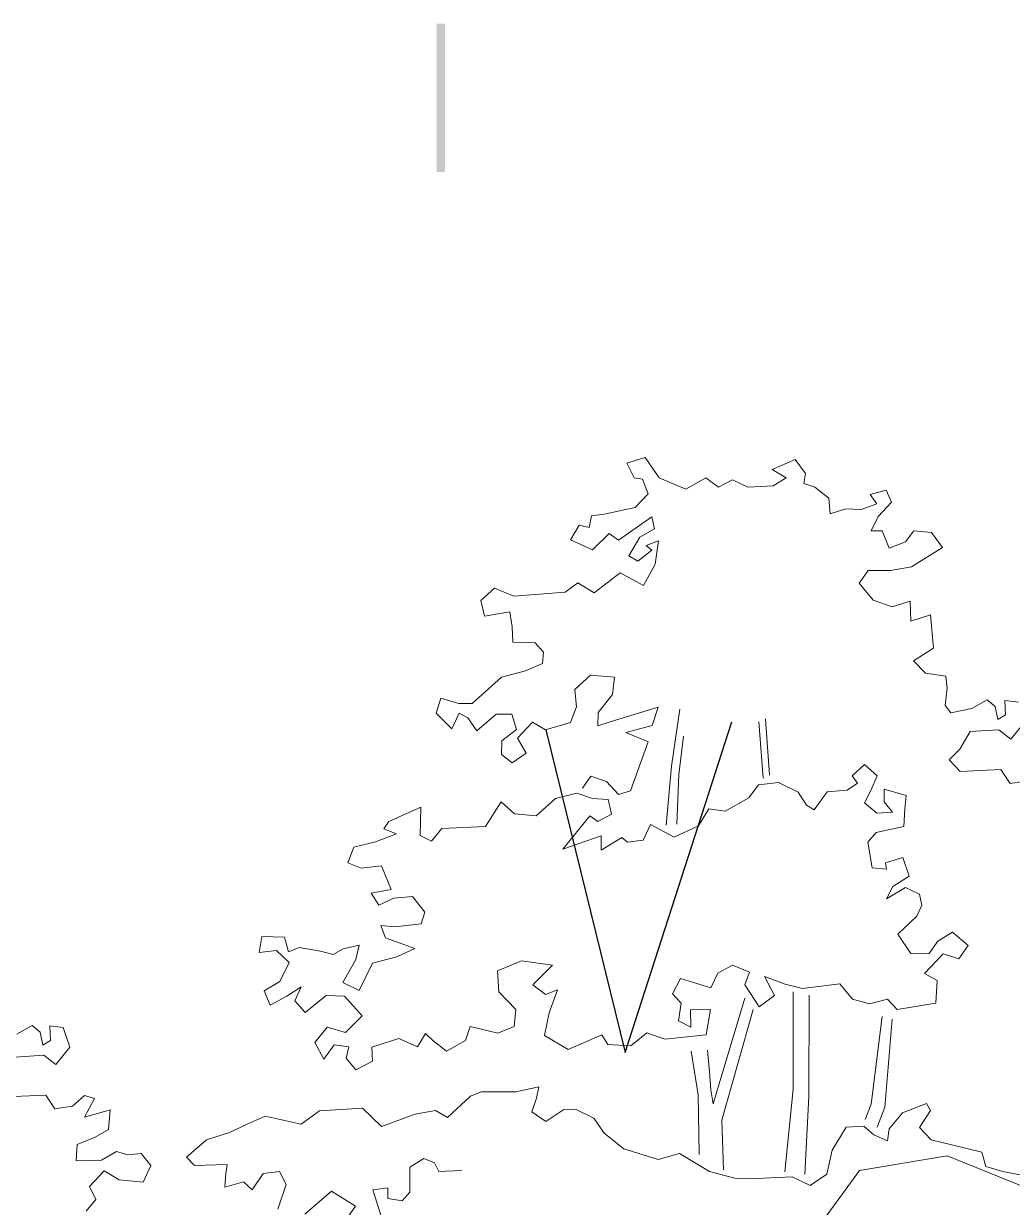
# Model space of a CAD drawing. Header units: millimetres. Extents: x -242231 to 419123, y -2399 to 525285.
# Drawn here: x -237621 to -234457, y 68955 to 72741 of the extents above; entities that cross this region are included whole.
import ezdxf

# ---------------------------------------------------------------- set-up
doc = ezdxf.new("R2010")
doc.units = ezdxf.units.MM

msp = doc.modelspace()

# ---------------------------------------------------------------- hatches: boundary and pattern name
at = {"linetype": 'Continuous', "lineweight": 0}
msp.add_hatch(color=255, dxfattribs=at).paths.add_polyline_path([(-236271.904, 72267.058), (-236299.437, 72267.058), (-236299.437, 72741.349), (-236271.904, 72741.349)], flags=0)

# ---------------------------------------------------------------- linework, layer by layer
at = {"color": 251, "linetype": 'Continuous', "lineweight": 15}
for p, q in [((-235631.549, 71354.016), (-235690.413, 71335.448)), ((-235690.413, 71335.448), (-235666.725, 71288.071)), ((-235586.776, 71288.071), (-235631.549, 71354.016)), ((-235151.502, 71347.292), (-235225.528, 71314.72)), ((-235119.3, 71302.841), (-235151.502, 71347.292)), ((-235225.528, 71314.72), (-235181.112, 71288.071)), ((-235123.792, 71270.366), (-235119.3, 71302.841)), ((-235666.725, 71288.071), (-235640.54, 71284.636)), ((-235640.54, 71284.636), (-235622.309, 71237.732)), ((-235501.811, 71251.89), (-235586.776, 71288.071)), ((-235438.251, 71288.682), (-235501.811, 71251.89)), ((-235396.966, 71259.074), (-235438.251, 71288.682)), ((-235352.627, 71282.614), (-235396.966, 71259.074)), ((-235303.947, 71258.897), (-235352.627, 71282.614)), ((-235221.992, 71263.17), (-235303.947, 71258.897)), ((-235181.112, 71288.071), (-235221.992, 71263.17)), ((-235089.319, 71258.46), (-235123.792, 71270.366)), ((-235044.15, 71223.705), (-235089.319, 71258.46)), ((-235622.309, 71237.732), (-235663.764, 71193.316)), ((-235039.816, 71173.496), (-235044.15, 71223.705)), ((-234861.318, 71249.577), (-234911.656, 71234.772)), ((-234911.656, 71234.772), (-234890.928, 71205.162)), ((-234843.37, 71210.773), (-234861.318, 71249.577)), ((-235663.764, 71193.316), (-235763.302, 71172.656)), ((-234989.583, 71189.642), (-235039.816, 71173.496)), ((-234941.267, 71187.395), (-234989.583, 71189.642)), ((-234890.928, 71205.162), (-234941.267, 71187.395)), ((-234886.275, 71165.084), (-234843.37, 71210.773)), ((-235803.179, 71166.826), (-235810.632, 71129.927)), ((-235763.302, 71172.656), (-235803.179, 71166.826)), ((-235717.063, 71089.679), (-235610.465, 71163.706)), ((-235610.465, 71163.706), (-235601.581, 71125.213)), ((-234908.695, 71119.29), (-234886.275, 71165.084)), ((-235843.1, 71137.371), (-235871.244, 71090.177)), ((-235810.632, 71129.927), (-235843.1, 71137.371)), ((-235800.944, 71057.95), (-235746.673, 71110.407)), ((-235746.673, 71110.407), (-235717.063, 71089.679)), ((-235601.581, 71125.213), (-235648.959, 71098.563)), ((-234873.162, 71119.29), (-234908.695, 71119.29)), ((-234851.033, 71063.138), (-234873.162, 71119.29)), ((-234772.486, 71119.29), (-234799.135, 71083.758)), ((-234716.226, 71113.369), (-234772.486, 71119.29)), ((-234680.693, 71065.991), (-234716.226, 71113.369)), ((-235871.244, 71090.177), (-235800.944, 71057.95)), ((-235648.959, 71098.563), (-235684.491, 71039.342)), ((-235628.231, 71071.913), (-235589.737, 71086.718)), ((-235610.465, 71057.107), (-235628.231, 71071.913)), ((-235589.737, 71086.718), (-235599.714, 71012.883)), ((-234799.135, 71083.758), (-234851.033, 71063.138)), ((-235684.491, 71039.342), (-235654.881, 71021.576)), ((-235654.881, 71021.576), (-235610.465, 71057.107)), ((-234779.536, 71003.942), (-234680.693, 71065.991)), ((-235599.714, 71012.883), (-235637.115, 70944.588)), ((-234846.738, 70992.258), (-234779.536, 71003.942)), ((-235711.981, 70985.043), (-235794.788, 70920.234)), ((-235637.115, 70944.588), (-235711.981, 70985.043)), ((-234947.219, 70951.107), (-234918.349, 70991.655)), ((-234918.349, 70991.655), (-234846.738, 70992.258)), ((-236113.683, 70935.605), (-236158.054, 70895.824)), ((-236051.718, 70910.387), (-236113.683, 70935.605)), ((-235887.803, 70922.625), (-236051.718, 70910.387)), ((-235847.881, 70952.818), (-235887.803, 70922.625)), ((-235794.788, 70920.234), (-235847.881, 70952.818)), ((-234902.772, 70897.211), (-234947.219, 70951.107)), ((-236158.054, 70895.824), (-236146.337, 70845.6)), ((-234841.793, 70875.605), (-234902.772, 70897.211)), ((-234784.33, 70894.249), (-234841.793, 70875.605)), ((-234782.081, 70829.719), (-234784.33, 70894.249)), ((-236146.337, 70845.6), (-236065.102, 70860.212)), ((-236065.102, 70860.212), (-236057.812, 70811.472)), ((-234719.188, 70849.833), (-234782.081, 70829.719)), ((-234709.896, 70743.945), (-234719.188, 70849.833)), ((-236057.812, 70811.472), (-236054.952, 70762.743)), ((-236054.952, 70762.743), (-235984.083, 70761.131)), ((-235984.083, 70761.131), (-235956.908, 70731.391)), ((-235956.908, 70731.391), (-235960.585, 70694.644)), ((-234773.464, 70702.724), (-234709.896, 70743.945)), ((-235960.585, 70694.644), (-236015.26, 70671.124)), ((-234735.148, 70664.262), (-234773.464, 70702.724)), ((-236015.26, 70671.124), (-236092.077, 70650.599)), ((-235857.387, 70611.763), (-235807.1, 70657.44)), ((-235807.1, 70657.44), (-235729.596, 70650.648)), ((-234670.202, 70653.803), (-234735.148, 70664.262)), ((-234665.845, 70615.405), (-234670.202, 70653.803)), ((-236092.077, 70650.599), (-236185.256, 70566.615)), ((-235729.596, 70650.648), (-235736.346, 70595.292)), ((-234671.855, 70560.787), (-234665.845, 70615.405)), ((-236285.585, 70583.338), (-236300.39, 70535.961)), ((-236228.075, 70566.697), (-236285.585, 70583.338)), ((-235851.588, 70555.646), (-235857.387, 70611.763)), ((-235736.346, 70595.292), (-235782.227, 70537.796)), ((-234537.46, 70578.249), (-234586.238, 70550.289)), ((-234511.914, 70556.689), (-234537.46, 70578.249)), ((-234437.886, 70571.494), (-234481.356, 70576.666)), ((-234481.356, 70576.666), (-234479.342, 70530.04)), ((-236185.256, 70566.615), (-236228.075, 70566.697)), ((-235870.878, 70505.481), (-235851.588, 70555.646)), ((-235740.938, 70509.664), (-235590.249, 70555.149)), ((-235590.249, 70555.149), (-235609.555, 70496.126)), ((-235547.564, 70366.244), (-235520.529, 70548.726)), ((-234654.182, 70537.129), (-234671.855, 70560.787)), ((-234586.238, 70550.289), (-234654.182, 70537.129)), ((-234503.03, 70515.235), (-234511.914, 70556.689)), ((-236300.39, 70535.961), (-236250.052, 70485.624)), ((-236250.052, 70485.624), (-236226.657, 70535.688)), ((-236226.657, 70535.688), (-236199.715, 70521.156)), ((-236199.715, 70521.156), (-236170.104, 70479.701)), ((-236170.104, 70479.701), (-236108.543, 70532.51)), ((-236108.543, 70532.51), (-236058.342, 70532.415)), ((-236058.342, 70532.415), (-236043.67, 70483.663)), ((-236040.771, 70455.603), (-235991.948, 70507.188)), ((-235991.948, 70507.188), (-235950.986, 70482.663)), ((-235950.986, 70482.663), (-235870.878, 70505.481)), ((-235782.227, 70537.796), (-235783.785, 70494.981)), ((-235783.785, 70494.981), (-235740.938, 70509.664)), ((-235254.798, 70327.373), (-235267.858, 70507.608)), ((-235233.902, 70337.822), (-235246.962, 70518.056)), ((-234479.342, 70530.04), (-234503.03, 70515.235)), ((-234461.576, 70453.052), (-234416.52, 70508.624)), ((-236043.67, 70483.663), (-236090.156, 70447.13)), ((-235609.555, 70496.126), (-235693.374, 70473.78)), ((-235693.374, 70473.78), (-235622.309, 70444.169)), ((-234624.873, 70420.43), (-234591.862, 70476.74)), ((-234591.862, 70476.74), (-234500.069, 70482.663)), ((-234500.069, 70482.663), (-234461.576, 70453.052)), ((-236090.156, 70447.13), (-236091.809, 70403.284)), ((-236012.807, 70408.302), (-236040.771, 70455.603)), ((-235622.309, 70444.169), (-235678.569, 70287.233)), ((-235523.908, 70339.21), (-235509.051, 70462.314)), ((-236091.809, 70403.284), (-236057.899, 70377.381)), ((-236057.899, 70377.381), (-236012.807, 70408.302)), ((-234658.897, 70386.535), (-234624.873, 70420.43)), ((-235564.46, 70177.004), (-235547.564, 70366.244)), ((-234929.624, 70371.634), (-234969.319, 70335.247)), ((-234889.929, 70335.247), (-234929.624, 70371.634)), ((-234624.434, 70349.414), (-234658.897, 70386.535)), ((-234493.589, 70355.214), (-234624.434, 70349.414)), ((-234464.537, 70310.921), (-234493.589, 70355.214)), ((-235805.894, 70334.61), (-235832.544, 70296.117)), ((-235755.557, 70316.843), (-235805.894, 70334.61)), ((-235717.063, 70275.389), (-235755.557, 70316.843)), ((-235530.667, 70180.384), (-235523.908, 70339.21)), ((-235205.341, 70313.747), (-235269.583, 70306.487)), ((-235141.91, 70282.62), (-235205.341, 70313.747)), ((-234952.78, 70312.091), (-234985.388, 70289.706)), ((-234969.319, 70335.247), (-234952.78, 70312.091)), ((-234909.777, 70288.937), (-234889.929, 70335.247)), ((-234408.276, 70319.803), (-234464.537, 70310.921)), ((-235850.636, 70279.538), (-235919.11, 70263.078)), ((-235800.466, 70263.201), (-235850.636, 70279.538)), ((-235678.569, 70287.233), (-235717.063, 70275.389)), ((-235269.583, 70306.487), (-235299.93, 70265.203)), ((-235115.413, 70241.229), (-235141.91, 70282.62)), ((-235049.627, 70283.922), (-235091.71, 70226.086)), ((-234985.388, 70289.706), (-235049.627, 70283.922)), ((-234929.624, 70249.242), (-234909.777, 70288.937)), ((-234797.309, 70272.398), (-234866.774, 70292.244)), ((-234866.774, 70292.244), (-234866.774, 70252.55)), ((-236092.835, 70251.945), (-236143.184, 70173.786)), ((-236050.089, 70213.474), (-236092.835, 70251.945)), ((-235919.11, 70263.078), (-235980.706, 70207.437)), ((-235749.979, 70259.166), (-235800.466, 70263.201)), ((-235740.056, 70212.856), (-235749.979, 70259.166)), ((-235299.93, 70265.203), (-235376.189, 70222.779)), ((-235091.71, 70226.086), (-235115.413, 70241.229)), ((-234891.033, 70215.702), (-234929.624, 70249.242)), ((-234866.774, 70252.55), (-234840.311, 70219.471)), ((-234800.616, 70229.395), (-234797.309, 70272.398)), ((-236349.779, 70234.715), (-236452.482, 70189.139)), ((-236351.426, 70144.652), (-236349.779, 70234.715)), ((-235980.706, 70207.437), (-236050.089, 70213.474)), ((-235895.526, 70100.387), (-235809.432, 70207.111)), ((-235809.432, 70207.111), (-235783.058, 70189.7)), ((-235783.058, 70189.7), (-235740.056, 70212.856)), ((-235428.451, 70230.011), (-235461.039, 70175.443)), ((-235376.189, 70222.779), (-235428.451, 70230.011)), ((-234840.311, 70219.471), (-234891.033, 70215.702)), ((-234803.924, 70173.161), (-234800.616, 70229.395)), ((-236452.482, 70189.139), (-236468.03, 70165.544)), ((-236468.03, 70165.544), (-236428.096, 70150.005)), ((-236282.549, 70166.544), (-236316.024, 70126.867)), ((-236143.184, 70173.786), (-236282.549, 70166.544)), ((-235614.356, 70179.776), (-235638.304, 70130.008)), ((-235539.361, 70139.417), (-235614.356, 70179.776)), ((-235461.039, 70175.443), (-235539.361, 70139.417)), ((-234892.626, 70153.691), (-234803.924, 70173.161)), ((-236494.686, 70124.254), (-236563.719, 70107.003)), ((-236428.096, 70150.005), (-236494.686, 70124.254)), ((-236316.024, 70126.867), (-236351.426, 70144.652)), ((-235772.64, 70143.551), (-235895.526, 70100.387)), ((-235773.134, 70097.08), (-235772.64, 70143.551)), ((-235706.208, 70138.259), (-235773.134, 70097.08)), ((-235688.519, 70122.721), (-235706.208, 70138.259)), ((-235638.304, 70130.008), (-235688.519, 70122.721)), ((-234919.263, 70122.736), (-234892.626, 70153.691)), ((-234906.129, 70041.503), (-234919.263, 70122.736)), ((-236563.719, 70107.003), (-236583.567, 70057.385)), ((-236583.567, 70057.385), (-236540.617, 70040.18)), ((-236540.617, 70040.18), (-236475.637, 70047.439)), ((-236475.637, 70047.439), (-236444.635, 69971.38)), ((-234807.233, 70073.924), (-234863.466, 70057.385)), ((-234863.466, 70057.385), (-234859.627, 70036.985)), ((-234787.385, 70014.382), (-234807.233, 70073.924)), ((-234859.627, 70036.985), (-234906.129, 70041.503)), ((-234839.802, 69980.84), (-234787.385, 70014.382)), ((-236444.635, 69971.38), (-236508.286, 69960.387)), ((-234860.158, 69941.609), (-234839.802, 69980.84)), ((-234798.465, 69978.547), (-234860.158, 69941.609)), ((-234754.21, 69957.054), (-234798.465, 69978.547)), ((-236508.286, 69960.387), (-236484.33, 69921.761)), ((-236484.33, 69921.761), (-236435.968, 69944.008)), ((-236435.968, 69944.008), (-236376.897, 69949.802)), ((-236376.897, 69949.802), (-236337.127, 69899.525)), ((-234746.895, 69921.603), (-234754.21, 69957.054)), ((-236337.127, 69899.525), (-236349.01, 69861.897)), ((-234763.203, 69886.198), (-234746.895, 69921.603)), ((-236431.713, 69852.457), (-236477.475, 69856.973)), ((-236477.475, 69856.973), (-236462.786, 69817.079)), ((-236349.01, 69861.897), (-236431.713, 69852.457)), ((-234823.772, 69829.14), (-234763.203, 69886.198)), ((-236858.48, 69821.523), (-236867.436, 69770.601)), ((-236786.136, 69819.171), (-236858.48, 69821.523)), ((-236772.937, 69771.898), (-236786.136, 69819.171)), ((-234781.887, 69766.639), (-234823.772, 69829.14)), ((-234648.454, 69835.756), (-234695.437, 69806.338)), ((-234598.835, 69792.753), (-234648.454, 69835.756)), ((-236739.037, 69786.138), (-236772.937, 69771.898)), ((-236671.053, 69774.657), (-236739.037, 69786.138)), ((-236598.691, 69781.902), (-236629.732, 69764.243)), ((-236546.992, 69793.616), (-236598.691, 69781.902)), ((-236557.414, 69747.864), (-236546.992, 69793.616)), ((-236462.786, 69817.079), (-236368.554, 69782.829)), ((-236368.554, 69782.829), (-236425.989, 69756.474)), ((-234695.437, 69806.338), (-234724.535, 69766.29)), ((-234628.606, 69749.751), (-234598.835, 69792.753)), ((-236867.436, 69770.601), (-236811.811, 69776.214)), ((-236811.811, 69776.214), (-236771.525, 69737.936)), ((-236629.732, 69764.243), (-236671.053, 69774.657)), ((-236598.896, 69674.118), (-236557.414, 69747.864)), ((-236425.989, 69756.474), (-236504.177, 69736.519)), ((-236104.197, 69711.567), (-236028.096, 69743.905)), ((-236028.096, 69743.905), (-235928.605, 69729.904)), ((-234724.535, 69766.29), (-234781.887, 69766.639)), ((-234737.767, 69703.44), (-234678.225, 69766.29)), ((-234678.225, 69766.29), (-234628.606, 69749.751)), ((-236771.525, 69737.936), (-236801.17, 69677.455)), ((-236504.177, 69736.519), (-236547.267, 69648.919)), ((-236100.615, 69643.899), (-236104.197, 69711.567)), ((-235928.605, 69729.904), (-235991.455, 69667.053)), ((-235399.921, 69704.323), (-235352.625, 69729.333)), ((-235352.625, 69729.333), (-235298.037, 69707.081)), ((-235298.037, 69707.081), (-235313.338, 69667.053)), ((-236801.17, 69677.455), (-236851.427, 69648.021)), ((-236547.267, 69648.919), (-236598.896, 69674.118)), ((-235544.743, 69638.155), (-235518.427, 69686.901)), ((-235518.427, 69686.901), (-235422.158, 69657.116)), ((-235422.158, 69657.116), (-235399.921, 69704.323)), ((-235217.707, 69633.103), (-235250.489, 69693.516)), ((-235250.489, 69693.516), (-235184.419, 69668.477)), ((-235184.419, 69668.477), (-235128.339, 69655.082)), ((-235128.339, 69655.082), (-235009.013, 69670.362)), ((-235009.013, 69670.362), (-234968.941, 69620.82)), ((-234697.151, 69680.84), (-234737.767, 69703.44)), ((-234701.719, 69608.499), (-234697.151, 69680.84)), ((-236851.427, 69648.021), (-236832.32, 69602.213)), ((-236832.32, 69602.213), (-236778.731, 69630.667)), ((-236778.731, 69630.667), (-236732.421, 69660.438)), ((-236732.421, 69660.438), (-236752.564, 69615.35)), ((-236720.151, 69578.376), (-236652.128, 69632.877)), ((-236652.128, 69632.877), (-236593.49, 69630.667)), ((-236593.49, 69630.667), (-236537.256, 69567.816)), ((-236045.373, 69587.429), (-236100.615, 69643.899)), ((-235991.455, 69667.053), (-235950.785, 69635.973)), ((-235950.785, 69635.973), (-235912.066, 69650.514)), ((-235912.066, 69650.514), (-235939.085, 69576.892)), ((-235516.746, 69608.572), (-235544.743, 69638.155)), ((-235313.338, 69667.053), (-235267.24, 69596.286)), ((-235267.24, 69596.286), (-235217.707, 69633.103)), ((-235157.868, 69643.899), (-235157.868, 69332.957)), ((-235107.708, 69633.634), (-235108.249, 69309.801)), ((-236752.564, 69615.35), (-236720.151, 69578.376)), ((-235525.043, 69551.277), (-235516.746, 69608.572)), ((-235313.338, 69624.051), (-235414.003, 69286.499)), ((-234968.941, 69620.82), (-234914.34, 69605.95)), ((-234914.34, 69605.95), (-234856.728, 69620.606)), ((-234856.728, 69620.606), (-234825.783, 69588.064)), ((-234825.783, 69588.064), (-234701.719, 69608.499)), ((-236537.256, 69567.816), (-236590.34, 69514.639)), ((-236050.644, 69533.546), (-236045.373, 69587.429)), ((-235939.085, 69576.892), (-235953.988, 69504.571)), ((-235422.499, 69587.664), (-235486.519, 69587.105)), ((-235486.519, 69587.105), (-235485.349, 69531.43)), ((-235437.209, 69506.541), (-235422.499, 69587.664)), ((-235386.112, 69233.72), (-235286.875, 69587.664)), ((-234908.595, 69284.707), (-234873.808, 69565.204)), ((-234864.866, 69274.989), (-234841.422, 69557.108)), ((-237593.261, 69537.19), (-237642.038, 69509.23)), ((-237567.714, 69515.63), (-237593.261, 69537.19)), ((-237493.687, 69530.435), (-237537.156, 69535.607)), ((-237537.156, 69535.607), (-237535.142, 69488.981)), ((-237472.32, 69467.565), (-237493.687, 69530.435)), ((-236649.724, 69531.43), (-236689.419, 69481.811)), ((-236590.34, 69514.639), (-236649.724, 69531.43)), ((-236206.468, 69488.428), (-236191.65, 69533.076)), ((-236191.65, 69533.076), (-236103.099, 69512.237)), ((-236103.099, 69512.237), (-236050.644, 69533.546)), ((-235485.349, 69531.43), (-235525.043, 69551.277)), ((-237558.83, 69474.176), (-237567.714, 69515.63)), ((-237535.142, 69488.981), (-237558.83, 69474.176)), ((-236689.419, 69481.811), (-236659.648, 69428.886)), ((-236506.923, 69467.33), (-236420.58, 69495.122)), ((-236420.58, 69495.122), (-236360.094, 69468.43)), ((-236360.094, 69468.43), (-236334.912, 69511.201)), ((-236334.912, 69511.201), (-236311.33, 69489.008)), ((-236311.33, 69489.008), (-236267.1, 69454.964)), ((-236267.1, 69454.964), (-236206.468, 69488.428)), ((-235953.988, 69504.571), (-235878.77, 69460.132)), ((-235878.77, 69460.132), (-235770.897, 69507.175)), ((-235770.897, 69507.175), (-235751.761, 69476.133)), ((-235677.335, 69471.128), (-235626.189, 69512.807)), ((-235626.189, 69512.807), (-235569.382, 69492.766)), ((-235569.382, 69492.766), (-235437.209, 69506.541)), ((-237647.662, 69435.681), (-237555.869, 69441.604)), ((-237555.869, 69441.604), (-237517.376, 69411.993)), ((-237517.376, 69411.993), (-237472.32, 69467.565)), ((-236659.648, 69428.886), (-236626.569, 69475.196)), ((-236626.569, 69475.196), (-236580.258, 69468.58)), ((-236580.258, 69468.58), (-236589.02, 69431.953)), ((-236504.177, 69422.27), (-236506.923, 69467.33)), ((-235751.761, 69476.133), (-235677.335, 69471.128)), ((-235484.555, 69454.955), (-235462.674, 69314.645)), ((-235425.622, 69388.399), (-235432.872, 69457.81)), ((-236589.02, 69431.953), (-236557.346, 69394.98)), ((-236557.346, 69394.98), (-236504.177, 69422.27)), ((-235421.301, 69330.808), (-235425.622, 69388.399)), ((-236045.873, 69324.613), (-235972.017, 69340.713)), ((-235972.017, 69340.713), (-235979.47, 69303.816)), ((-235414.003, 69286.499), (-235421.301, 69330.808)), ((-235157.868, 69332.957), (-235184.712, 69069.112)), ((-237549.389, 69314.155), (-237680.234, 69308.355)), ((-237520.337, 69269.862), (-237549.389, 69314.155)), ((-237425.367, 69312.442), (-237464.076, 69278.744)), ((-237425.583, 69243.212), (-237394.377, 69303.525)), ((-237394.377, 69303.525), (-237425.367, 69312.442)), ((-236264.551, 69242.343), (-236190.597, 69310.122)), ((-236190.597, 69310.122), (-236156.61, 69324.823)), ((-236156.61, 69324.823), (-236045.873, 69324.613)), ((-235979.47, 69303.816), (-235994.316, 69261.025)), ((-235462.674, 69314.645), (-235458.885, 69124.559)), ((-235108.249, 69309.801), (-235120.54, 69059.945)), ((-237464.076, 69278.744), (-237520.337, 69269.862)), ((-237384.128, 69255.056), (-237425.583, 69243.212)), ((-237344.246, 69266.518), (-237384.128, 69255.056)), ((-237348.794, 69204.513), (-237344.246, 69266.518)), ((-236732.642, 69221.086), (-236673.501, 69263.792)), ((-236673.501, 69263.792), (-236536.17, 69272.39)), ((-236536.17, 69272.39), (-236475.746, 69213.216)), ((-236475.746, 69213.216), (-236367.886, 69252.876)), ((-236367.886, 69252.876), (-236302.898, 69264.564)), ((-236302.898, 69264.564), (-236264.551, 69242.343)), ((-235994.316, 69261.025), (-235950.08, 69229.934)), ((-235950.08, 69229.934), (-235892.424, 69268.213)), ((-235892.424, 69268.213), (-235851.085, 69266.659)), ((-235851.085, 69266.659), (-235796.505, 69239.978)), ((-234908.595, 69284.707), (-234928.031, 69236.118)), ((-234864.866, 69274.989), (-234889.16, 69211.824)), ((-234851.61, 69205.699), (-234808.694, 69257.296)), ((-234808.694, 69257.296), (-234731.86, 69286.679)), ((-234718.613, 69264.506), (-234754.152, 69210.682)), ((-234731.86, 69286.679), (-234718.613, 69264.506)), ((-236962.289, 69194.207), (-236905.392, 69221.414)), ((-236905.392, 69221.414), (-236847.761, 69246.405)), ((-236847.761, 69246.405), (-236732.642, 69221.086)), ((-235796.505, 69239.978), (-235762.636, 69192.666)), ((-235381.021, 69074.98), (-235386.112, 69233.72)), ((-234988.913, 69211.866), (-234932.8, 69214.712)), ((-234932.8, 69214.712), (-234900.372, 69186.597)), ((-237449.288, 69155.979), (-237391.66, 69179.494)), ((-237391.66, 69179.494), (-237348.794, 69204.513)), ((-237035.419, 69171.46), (-236962.289, 69194.207)), ((-235762.636, 69192.666), (-235700.718, 69142.347)), ((-235033.348, 69138.126), (-234988.913, 69211.866)), ((-234900.372, 69186.597), (-234856.113, 69167.319)), ((-234856.113, 69167.319), (-234851.61, 69205.699)), ((-234754.152, 69210.682), (-234717.314, 69171.484)), ((-237452.34, 69104.308), (-237449.288, 69155.979)), ((-237099.015, 69115.474), (-237035.419, 69171.46)), ((-235700.718, 69142.347), (-235590.107, 69107.926)), ((-235050.474, 69060.642), (-235033.348, 69138.126)), ((-234717.314, 69171.484), (-234646.475, 69153.631)), ((-234646.475, 69153.631), (-234554.975, 69131.31)), ((-237371.129, 69105.629), (-237452.34, 69104.308)), ((-237323.828, 69133.594), (-237371.129, 69105.629)), ((-237286.935, 69123.187), (-237323.828, 69133.594)), ((-237244.958, 69127.731), (-237286.935, 69123.187)), ((-237213.174, 69089.088), (-237244.958, 69127.731)), ((-237073.965, 69088.849), (-237099.015, 69115.474)), ((-236385.402, 69083.616), (-236340.254, 69111.4)), ((-236340.254, 69111.4), (-236305.525, 69097.507)), ((-235590.107, 69107.926), (-235522.09, 69127.243)), ((-235522.09, 69127.243), (-235426.228, 69069.476)), ((-234946.495, 69073.22), (-234665.163, 69120.068)), ((-234665.163, 69120.068), (-234398.648, 69012.058)), ((-234554.975, 69131.31), (-234541.774, 69085.514)), ((-237409.677, 69021.542), (-237363.401, 69071.47)), ((-237363.401, 69071.47), (-237315.14, 69043.51)), ((-237238.376, 69035.982), (-237213.174, 69089.088)), ((-236969.867, 69091.605), (-237073.965, 69088.849)), ((-236976.648, 69019.269), (-236973.611, 69063.559)), ((-236973.611, 69063.559), (-236969.867, 69091.605)), ((-236854.246, 69062.779), (-236888.976, 69010.685)), ((-236802.153, 69069.724), (-236854.246, 69062.779)), ((-236780.258, 69027.755), (-236802.153, 69069.724)), ((-236385.402, 69003.74), (-236385.402, 69083.616)), ((-236305.525, 69097.507), (-236291.633, 69069.724)), ((-236291.633, 69069.724), (-236218.702, 69073.197)), ((-235426.228, 69069.476), (-235345.059, 69048.651)), ((-235167.388, 68768.681), (-234946.495, 69073.22)), ((-234541.774, 69085.514), (-234487.174, 69069.169)), ((-234487.174, 69069.169), (-234416.265, 69055.833)), ((-237315.14, 69043.51), (-237238.376, 69035.982)), ((-236917.554, 69036.875), (-236976.648, 69019.269)), ((-236888.976, 69010.685), (-236917.554, 69036.875)), ((-236806.983, 68949.551), (-236780.258, 69027.755)), ((-235345.059, 69048.651), (-235274.191, 69047.041)), ((-235274.191, 69047.041), (-235161.228, 69052.731)), ((-235161.228, 69052.731), (-235104.436, 69024.57)), ((-235104.436, 69024.57), (-235050.474, 69060.642)), ((-237390.05, 68979.679), (-237409.677, 69021.542)), ((-236721.377, 68933.146), (-236635.451, 69007.212)), ((-236635.451, 69007.212), (-236559.047, 68958.592)), ((-236503.481, 69010.685), (-236454.86, 69017.631)), ((-236475.697, 68923.862), (-236503.481, 69010.685)), ((-236454.86, 69017.631), (-236454.86, 68982.902)), ((-236409.712, 68975.956), (-236385.402, 69003.74)), ((-237420.162, 68943.307), (-237390.05, 68979.679)), ((-236559.047, 68958.592), (-236583.357, 68923.862)), ((-236454.86, 68982.902), (-236409.712, 68975.956))]:
    msp.add_line(p, q, dxfattribs=at)
at = {"linetype": 'Continuous'}
for p, q in [((-235695.878, 69450.504), (-235354.24, 70507.951)), ((-235949.24, 70482.566), (-235695.878, 69450.504))]:
    msp.add_line(p, q, dxfattribs=at)

doc.saveas('drawing.dxf')
